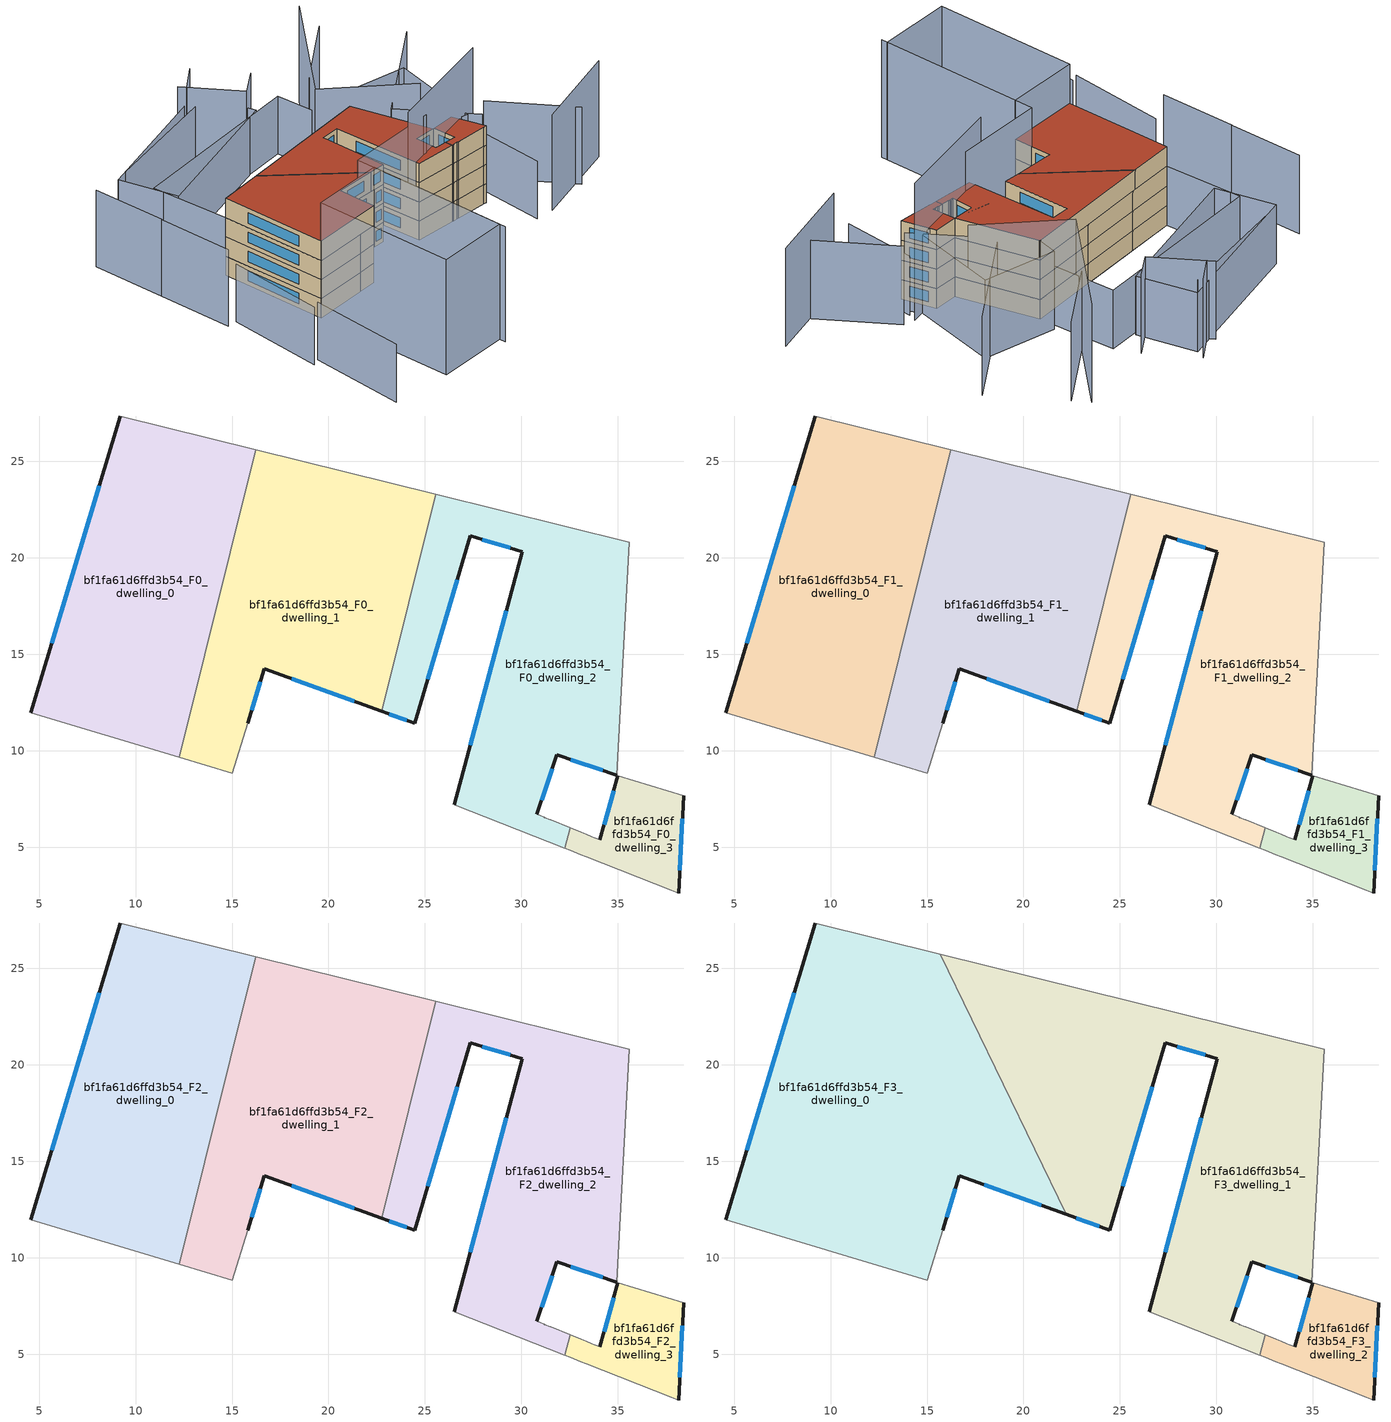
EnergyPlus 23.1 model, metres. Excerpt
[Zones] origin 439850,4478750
bf1fa61d6ffd3b54_F0_dwelling_0
 floor ground (EU_floor_Construction): 16.23,25.61 12.27,9.65 4.57,11.96 9.2,27.36 z0
 wall outside (EU_wall_Construction): 9.2,27.36 4.57,11.96 z0:3
 wall to bf1fa61d6ffd3b54_F0_dwelling_1 (EU_wall_Construction): 12.27,9.65 16.23,25.61 z0:3
 wall adiabatic (EU_wall_Construction): 4.57,11.96 12.27,9.65 / 16.23,25.61 9.2,27.36 z0:3
 window (EU_Window_Construction): 8.12,23.75 5.66,15.57 z0.7:2.3
bf1fa61d6ffd3b54_F0_dwelling_1
 floor ground (EU_floor_Construction): 25.56,23.3 22.77,12.05 16.67,14.24 15.82,11.43 15.02,8.83 12.27,9.65 16.23,25.61 z0
 wall outside (EU_wall_Construction): 15.82,11.43 16.67,14.24 22.77,12.05 z0:3
 wall adiabatic (EU_wall_Construction): 12.27,9.65 15.02,8.83 15.82,11.43 / 25.56,23.3 16.23,25.61 z0:3
 wall to bf1fa61d6ffd3b54_F0_dwelling_2 (EU_wall_Construction): 22.77,12.05 25.56,23.3 z0:3
 window (EU_Window_Construction): 18.1,13.73 21.34,12.56 / 16.02,12.09 16.48,13.58 z0.7:2.3
bf1fa61d6ffd3b54_F0_dwelling_2
 floor ground (EU_floor_Construction): 35.59,20.82 34.95,8.73 31.84,9.79 30.81,6.7 30.95,6.64 31.2,6.54 31.23,6.53 31.51,6.42 31.52,6.41 32.54,6 32.25,4.95 26.53,7.2 30.04,20.33 27.35,21.14 24.46,11.44 22.77,12.05 25.56,23.3 z0
 wall outside (EU_wall_Construction): 22.77,12.05 24.46,11.44 27.35,21.14 30.04,20.33 26.53,7.2 / 30.81,6.7 31.84,9.79 34.95,8.73 z0:3
 wall adiabatic (EU_wall_Construction): 34.95,8.73 35.59,20.82 25.56,23.3 / 32.54,6 31.52,6.41 31.51,6.42 31.23,6.53 31.2,6.54 30.95,6.64 30.81,6.7 / 26.53,7.2 32.25,4.95 z0:3
 wall to bf1fa61d6ffd3b54_F0_dwelling_3 (EU_wall_Construction): 32.25,4.95 32.54,6 z0:3
 window (EU_Window_Construction): 29.22,17.25 27.35,10.27 / 27.98,20.95 29.42,20.52 / 25.14,13.71 26.68,18.87 / 23.17,11.9 24.07,11.58 / 32.57,9.54 34.22,8.98 / 31.05,7.42 31.6,9.07 z0.7:2.3
bf1fa61d6ffd3b54_F0_dwelling_3
 floor ground (EU_floor_Construction): 38.41,7.66 38.16,2.62 37.77,2.77 33.37,4.5 33.09,4.62 32.53,4.84 32.25,4.95 32.54,6 33.1,5.77 33.38,5.66 33.66,5.54 33.77,5.5 33.94,5.43 34.08,5.38 35,8.7 z0
 wall outside (EU_wall_Construction): 35,8.7 34.08,5.38 / 38.16,2.62 38.41,7.66 z0:3
 wall adiabatic (EU_wall_Construction): 34.08,5.38 33.94,5.43 33.77,5.5 33.66,5.54 33.38,5.66 33.1,5.77 32.54,6 / 38.41,7.66 35,8.7 / 32.25,4.95 32.53,4.84 33.09,4.62 33.37,4.5 37.77,2.77 38.16,2.62 z0:3
 window (EU_Window_Construction): 34.78,7.92 34.29,6.15 / 38.22,3.8 38.35,6.48 z0.7:2.3
bf1fa61d6ffd3b54_F1_dwelling_0
 floor to bf1fa61d6ffd3b54_F0_dwelling_0 (EU_floor_Construction): 16.23,25.61 12.27,9.65 4.57,11.96 9.2,27.36 z3
 wall outside (EU_wall_Construction): 9.2,27.36 4.57,11.96 z3:6
 wall to bf1fa61d6ffd3b54_F1_dwelling_1 (EU_wall_Construction): 12.27,9.65 16.23,25.61 z3:6
 wall adiabatic (EU_wall_Construction): 4.57,11.96 12.27,9.65 / 16.23,25.61 9.2,27.36 z3:6
 window (EU_Window_Construction): 8.12,23.75 5.66,15.57 z3.7:5.3
bf1fa61d6ffd3b54_F1_dwelling_1
 floor to bf1fa61d6ffd3b54_F0_dwelling_1 (EU_floor_Construction): 25.56,23.3 22.77,12.05 16.67,14.24 15.82,11.43 15.02,8.83 12.27,9.65 16.23,25.61 z3
 wall outside (EU_wall_Construction): 15.82,11.43 16.67,14.24 22.77,12.05 z3:6
 wall adiabatic (EU_wall_Construction): 12.27,9.65 15.02,8.83 15.82,11.43 / 25.56,23.3 16.23,25.61 z3:6
 wall to bf1fa61d6ffd3b54_F1_dwelling_2 (EU_wall_Construction): 22.77,12.05 25.56,23.3 z3:6
 window (EU_Window_Construction): 18.1,13.73 21.34,12.56 / 16.02,12.09 16.48,13.58 z3.7:5.3
bf1fa61d6ffd3b54_F1_dwelling_2
 floor to bf1fa61d6ffd3b54_F0_dwelling_2 (EU_floor_Construction): 35.59,20.82 34.95,8.73 31.84,9.79 30.81,6.7 30.95,6.64 31.2,6.54 31.23,6.53 31.51,6.42 31.52,6.41 32.54,6 32.25,4.95 26.53,7.2 30.04,20.33 27.35,21.14 24.46,11.44 22.77,12.05 25.56,23.3 z3
 wall outside (EU_wall_Construction): 22.77,12.05 24.46,11.44 27.35,21.14 30.04,20.33 26.53,7.2 / 30.81,6.7 31.84,9.79 34.95,8.73 z3:6
 wall adiabatic (EU_wall_Construction): 34.95,8.73 35.59,20.82 25.56,23.3 / 32.54,6 31.52,6.41 31.51,6.42 31.23,6.53 31.2,6.54 30.95,6.64 30.81,6.7 / 26.53,7.2 32.25,4.95 z3:6
 wall to bf1fa61d6ffd3b54_F1_dwelling_3 (EU_wall_Construction): 32.25,4.95 32.54,6 z3:6
 window (EU_Window_Construction): 29.22,17.25 27.35,10.27 / 27.98,20.95 29.42,20.52 / 25.14,13.71 26.68,18.87 / 23.17,11.9 24.07,11.58 / 32.57,9.54 34.22,8.98 / 31.05,7.42 31.6,9.07 z3.7:5.3
bf1fa61d6ffd3b54_F1_dwelling_3
 floor to bf1fa61d6ffd3b54_F0_dwelling_3 (EU_floor_Construction): 38.41,7.66 38.16,2.62 37.77,2.77 33.37,4.5 33.09,4.62 32.53,4.84 32.25,4.95 32.54,6 33.1,5.77 33.38,5.66 33.66,5.54 33.77,5.5 33.94,5.43 34.08,5.38 35,8.7 z3
 wall outside (EU_wall_Construction): 35,8.7 34.08,5.38 / 38.16,2.62 38.41,7.66 z3:6
 wall adiabatic (EU_wall_Construction): 34.08,5.38 33.94,5.43 33.77,5.5 33.66,5.54 33.38,5.66 33.1,5.77 32.54,6 / 38.41,7.66 35,8.7 / 32.25,4.95 32.53,4.84 33.09,4.62 33.37,4.5 37.77,2.77 38.16,2.62 z3:6
 window (EU_Window_Construction): 34.78,7.92 34.29,6.15 / 38.22,3.8 38.35,6.48 z3.7:5.3
bf1fa61d6ffd3b54_F2_dwelling_0
 floor to bf1fa61d6ffd3b54_F1_dwelling_0 (EU_floor_Construction): 16.23,25.61 12.27,9.65 4.57,11.96 9.2,27.36 z6
 wall outside (EU_wall_Construction): 9.2,27.36 4.57,11.96 z6:9
 wall to bf1fa61d6ffd3b54_F2_dwelling_1 (EU_wall_Construction): 12.27,9.65 16.23,25.61 z6:9
 wall adiabatic (EU_wall_Construction): 4.57,11.96 12.27,9.65 / 16.23,25.61 9.2,27.36 z6:9
 window (EU_Window_Construction): 8.12,23.75 5.66,15.57 z6.7:8.3
bf1fa61d6ffd3b54_F2_dwelling_1
 floor to bf1fa61d6ffd3b54_F1_dwelling_1 (EU_floor_Construction): 25.56,23.3 22.77,12.05 16.67,14.24 15.82,11.43 15.02,8.83 12.27,9.65 16.23,25.61 z6
 wall outside (EU_wall_Construction): 15.82,11.43 16.67,14.24 22.77,12.05 z6:9
 wall adiabatic (EU_wall_Construction): 12.27,9.65 15.02,8.83 15.82,11.43 / 25.56,23.3 16.23,25.61 z6:9
 wall to bf1fa61d6ffd3b54_F2_dwelling_2 (EU_wall_Construction): 22.77,12.05 25.56,23.3 z6:9
 window (EU_Window_Construction): 18.1,13.73 21.34,12.56 / 16.02,12.09 16.48,13.58 z6.7:8.3
bf1fa61d6ffd3b54_F2_dwelling_2
 floor to bf1fa61d6ffd3b54_F1_dwelling_2 (EU_floor_Construction): 35.59,20.82 34.95,8.73 31.84,9.79 30.81,6.7 30.95,6.64 31.2,6.54 31.23,6.53 31.51,6.42 31.52,6.41 32.54,6 32.25,4.95 26.53,7.2 30.04,20.33 27.35,21.14 24.46,11.44 22.77,12.05 25.56,23.3 z6
 wall outside (EU_wall_Construction): 22.77,12.05 24.46,11.44 27.35,21.14 30.04,20.33 26.53,7.2 / 30.81,6.7 31.84,9.79 34.95,8.73 z6:9
 wall adiabatic (EU_wall_Construction): 34.95,8.73 35.59,20.82 25.56,23.3 / 32.54,6 31.52,6.41 31.51,6.42 31.23,6.53 31.2,6.54 30.95,6.64 30.81,6.7 / 26.53,7.2 32.25,4.95 z6:9
 wall to bf1fa61d6ffd3b54_F2_dwelling_3 (EU_wall_Construction): 32.25,4.95 32.54,6 z6:9
 window (EU_Window_Construction): 29.22,17.25 27.35,10.27 / 27.98,20.95 29.42,20.52 / 25.14,13.71 26.68,18.87 / 23.17,11.9 24.07,11.58 / 32.57,9.54 34.22,8.98 / 31.05,7.42 31.6,9.07 z6.7:8.3
bf1fa61d6ffd3b54_F2_dwelling_3
 floor to bf1fa61d6ffd3b54_F1_dwelling_3 (EU_floor_Construction): 38.41,7.66 38.16,2.62 37.77,2.77 33.37,4.5 33.09,4.62 32.53,4.84 32.25,4.95 32.54,6 33.1,5.77 33.38,5.66 33.66,5.54 33.77,5.5 33.94,5.43 34.08,5.38 35,8.7 z6
 wall outside (EU_wall_Construction): 35,8.7 34.08,5.38 / 38.16,2.62 38.41,7.66 z6:9
 wall adiabatic (EU_wall_Construction): 34.08,5.38 33.94,5.43 33.77,5.5 33.66,5.54 33.38,5.66 33.1,5.77 32.54,6 / 38.41,7.66 35,8.7 / 32.25,4.95 32.53,4.84 33.09,4.62 33.37,4.5 37.77,2.77 38.16,2.62 z6:9
 window (EU_Window_Construction): 34.78,7.92 34.29,6.15 / 38.22,3.8 38.35,6.48 z6.7:8.3
bf1fa61d6ffd3b54_F3_dwelling_0
 floor to bf1fa61d6ffd3b54_F2_dwelling_0 (EU_floor_Construction): 15.69,25.75 16.07,24.97 12.27,9.65 4.57,11.96 9.2,27.36 z9
 floor to bf1fa61d6ffd3b54_F2_dwelling_1 (EU_floor_Construction): 16.07,24.97 22.21,12.25 16.67,14.24 15.82,11.43 15.02,8.83 12.27,9.65 z9
 wall outside (EU_wall_Construction): 9.2,27.36 4.57,11.96 / 15.82,11.43 16.67,14.24 22.21,12.25 z9:12
 wall adiabatic (EU_wall_Construction): 4.57,11.96 15.02,8.83 15.82,11.43 / 15.69,25.75 9.2,27.36 z9:12
 wall to bf1fa61d6ffd3b54_F3_dwelling_1 (EU_wall_Construction): 22.21,12.25 15.69,25.75 z9:12
 window (EU_Window_Construction): 8.12,23.75 5.66,15.57 / 17.97,13.77 20.91,12.71 / 16.02,12.09 16.48,13.58 z9.7:11.3
 roof outside (EU_roof_Construction): 22.21,12.25 15.69,25.75 9.2,27.36 4.57,11.96 15.02,8.83 15.82,11.43 16.67,14.24 z12
bf1fa61d6ffd3b54_F3_dwelling_1
 floor to bf1fa61d6ffd3b54_F2_dwelling_2 (EU_floor_Construction): 35.59,20.82 34.95,8.73 31.84,9.79 30.81,6.7 30.95,6.64 31.2,6.54 31.23,6.53 31.51,6.42 31.52,6.41 32.54,6 32.25,4.95 26.53,7.2 30.04,20.33 27.35,21.14 24.46,11.44 22.77,12.05 25.56,23.3 z9
 floor to bf1fa61d6ffd3b54_F2_dwelling_0 (EU_floor_Construction): 16.23,25.61 16.07,24.97 15.69,25.75 z9
 floor to bf1fa61d6ffd3b54_F2_dwelling_1 (EU_floor_Construction): 25.56,23.3 22.77,12.05 22.21,12.25 16.07,24.97 16.23,25.61 z9
 wall outside (EU_wall_Construction): 22.21,12.25 24.46,11.44 27.35,21.14 30.04,20.33 26.53,7.2 / 30.81,6.7 31.84,9.79 34.95,8.73 z9:12
 wall adiabatic (EU_wall_Construction): 34.95,8.73 35.59,20.82 15.69,25.75 / 32.54,6 31.52,6.41 31.51,6.42 31.23,6.53 31.2,6.54 30.95,6.64 30.81,6.7 / 26.53,7.2 32.25,4.95 z9:12
 wall to bf1fa61d6ffd3b54_F3_dwelling_2 (EU_wall_Construction): 32.25,4.95 32.54,6 z9:12
 window (EU_Window_Construction): 29.22,17.25 27.35,10.27 / 27.98,20.95 29.42,20.52 / 25.14,13.71 26.68,18.87 / 22.74,12.06 23.93,11.63 / 32.57,9.54 34.22,8.98 / 31.05,7.42 31.6,9.07 z9.7:11.3
 roof outside (EU_roof_Construction): 32.54,6 31.52,6.41 31.51,6.42 31.23,6.53 31.2,6.54 30.95,6.64 30.81,6.7 31.84,9.79 34.95,8.73 35.59,20.82 15.69,25.75 22.21,12.25 24.46,11.44 27.35,21.14 30.04,20.33 26.53,7.2 32.25,4.95 z12
bf1fa61d6ffd3b54_F3_dwelling_2
 floor to bf1fa61d6ffd3b54_F2_dwelling_3 (EU_floor_Construction): 38.41,7.66 38.16,2.62 37.77,2.77 33.37,4.5 33.09,4.62 32.53,4.84 32.25,4.95 32.54,6 33.1,5.77 33.38,5.66 33.66,5.54 33.77,5.5 33.94,5.43 34.08,5.38 35,8.7 z9
 wall outside (EU_wall_Construction): 35,8.7 34.08,5.38 / 38.16,2.62 38.41,7.66 z9:12
 wall adiabatic (EU_wall_Construction): 34.08,5.38 33.94,5.43 33.77,5.5 33.66,5.54 33.38,5.66 33.1,5.77 32.54,6 / 38.41,7.66 35,8.7 / 32.25,4.95 32.53,4.84 33.09,4.62 33.37,4.5 37.77,2.77 38.16,2.62 z9:12
 window (EU_Window_Construction): 34.78,7.92 34.29,6.15 / 38.22,3.8 38.35,6.48 z9.7:11.3
 roof outside (EU_roof_Construction): 38.16,2.62 38.41,7.66 35,8.7 34.08,5.38 33.94,5.43 33.77,5.5 33.66,5.54 33.38,5.66 33.1,5.77 32.54,6 32.25,4.95 32.53,4.84 33.09,4.62 33.37,4.5 37.77,2.77 z12
shading: 24.59,7.97 42,6.13 z0:21; 8.59,-12.39 15.81,11.43 / 15.81,11.43 29.21,7.37 / -1.59,-8.33 4.58,11.99 / 4.58,11.99 15.05,8.82 / 15.05,8.82 8.88,-11.51 / 8.88,-11.51 -1.59,-8.33 z0:18; 39.79,-6.06 53.95,-6.78 / 40.04,12.7 33.4,24.81 / 33.4,24.81 50.86,34.37 z0:15; 37.2,-5.05 41.16,5.03 / -4.77,8.54 -10.03,-4.79 / -0.53,21.83 -5.95,8.52 / 31.97,41.18 14.11,43.62 / 35.59,20.82 9.2,27.35 / 9.2,27.35 12.01,38.7 / 12.01,38.7 38.4,32.16 / 38.4,32.16 35.59,20.82 / 34.28,33.53 11.5,34.95 / 11.5,34.95 12.05,43.75 / 12.05,43.75 34.83,42.32 / 34.83,42.32 34.28,33.53 z0:9; 47.03,-7.22 43.52,5.21 / 40.54,4.11 37.17,15.64 / 37.17,15.64 54.8,20.78 / 1.33,33.17 -1.87,22.37 / 37.93,35.82 33.8,34.64 / 33.8,34.64 31.32,43.39 / 51.6,31.84 40.08,28.46 / 4.48,43.76 1.37,33.15 / 35.84,43.55 31.64,42.27 / 46.75,17.87 39.87,5.9 / 39.87,5.9 30.21,11.45 / 30.21,11.45 37.09,23.42 / 37.09,23.42 46.75,17.87 z0:12
[Building]
EU S2 Campaign: North Axis=0; Terrain=City; Solar Distribution=FullExterior
[Site:Location]
Madrid: Latitude=40.5; Longitude=-3.5; Time Zone=1; Elevation=609
[SizingPeriod:WeatherFileDays]
AnnualSizingPeriod: Begin Month=1; Begin Day of Month=1; End Month=12; End Day of Month=31; Day of Week for Start Day=Monday; Use Weather File Daylight Saving Period=No; Use Weather File Rain and Snow Indicators=No
[MATERIAL]
EU_InternalMass_Material: Roughness=MediumRough; Thickness=0.1; Conductivity=1; Density=1800; Specific Heat=900; Thermal Absorptance=0.9; Solar Absorptance=0.7; Visible Absorptance=0.7
[MATERIAL:NOMASS] Roughness=MediumRough; Thermal Absorptance=0.9; Solar Absorptance=0.7; Visible Absorptance=0.7
Name | Thermal Resistance
EU_wall_NoMass | 0.419739
EU_roof_NoMass | 0.352165
EU_floor_NoMass | 0.608284
[WINDOWMATERIAL:SIMPLEGLAZINGSYSTEM]
EU_Window_SimpleGlazing: UFactor=4.8352; Solar Heat Gain Coefficient=0.85; Visible Transmittance=0.85
[CONSTRUCTION]
EU_wall_Construction: EU_wall_NoMass
EU_roof_Construction: EU_roof_NoMass
EU_floor_Construction: EU_floor_NoMass
EU_InternalMass_Construction: EU_InternalMass_Material
EU_Window_Construction: EU_Window_SimpleGlazing
[ZONE] Type=1; Multiplier=1; Ceiling Height=autocalculate; Floor Area=autocalculate; Part of Total Floor Area=Yes
Name | Volume
bf1fa61d6ffd3b54_F0_dwelling_0; bf1fa61d6ffd3b54_F1_dwelling_0; bf1fa61d6ffd3b54_F2_dwelling_0 | 372.366
bf1fa61d6ffd3b54_F3_dwelling_0 | 558.562
bf1fa61d6ffd3b54_F0_dwelling_1; bf1fa61d6ffd3b54_F1_dwelling_1; bf1fa61d6ffd3b54_F2_dwelling_1 | 372.359
bf1fa61d6ffd3b54_F3_dwelling_1 | 558.517
bf1fa61d6ffd3b54_F0_dwelling_2; bf1fa61d6ffd3b54_F1_dwelling_2; bf1fa61d6ffd3b54_F2_dwelling_2 | 372.349
bf1fa61d6ffd3b54_F3_dwelling_2; bf1fa61d6ffd3b54_F0_dwelling_3; bf1fa61d6ffd3b54_F1_dwelling_3; bf1fa61d6ffd3b54_F2_dwelling_3 | 63.2699
[INTERNALMASS] Construction=EU_InternalMass_Construction
Name | Zone or ZoneList | Surface Area
bf1fa61d6ffd3b54_F0_dwelling_0_EU_InternalMass | bf1fa61d6ffd3b54_F0_dwelling_0 | 124.122
bf1fa61d6ffd3b54_F0_dwelling_1_EU_InternalMass | bf1fa61d6ffd3b54_F0_dwelling_1 | 124.12
bf1fa61d6ffd3b54_F0_dwelling_2_EU_InternalMass | bf1fa61d6ffd3b54_F0_dwelling_2 | 124.118
bf1fa61d6ffd3b54_F0_dwelling_3_EU_InternalMass | bf1fa61d6ffd3b54_F0_dwelling_3 | 21.0904
bf1fa61d6ffd3b54_F1_dwelling_0_EU_InternalMass | bf1fa61d6ffd3b54_F1_dwelling_0 | 124.122
bf1fa61d6ffd3b54_F1_dwelling_1_EU_InternalMass | bf1fa61d6ffd3b54_F1_dwelling_1 | 124.12
bf1fa61d6ffd3b54_F1_dwelling_2_EU_InternalMass | bf1fa61d6ffd3b54_F1_dwelling_2 | 124.118
bf1fa61d6ffd3b54_F1_dwelling_3_EU_InternalMass | bf1fa61d6ffd3b54_F1_dwelling_3 | 21.0904
bf1fa61d6ffd3b54_F2_dwelling_0_EU_InternalMass | bf1fa61d6ffd3b54_F2_dwelling_0 | 124.122
bf1fa61d6ffd3b54_F2_dwelling_1_EU_InternalMass | bf1fa61d6ffd3b54_F2_dwelling_1 | 124.12
bf1fa61d6ffd3b54_F2_dwelling_2_EU_InternalMass | bf1fa61d6ffd3b54_F2_dwelling_2 | 124.118
bf1fa61d6ffd3b54_F2_dwelling_3_EU_InternalMass | bf1fa61d6ffd3b54_F2_dwelling_3 | 21.0904
bf1fa61d6ffd3b54_F3_dwelling_0_EU_InternalMass | bf1fa61d6ffd3b54_F3_dwelling_0 | 186.187
bf1fa61d6ffd3b54_F3_dwelling_1_EU_InternalMass | bf1fa61d6ffd3b54_F3_dwelling_1 | 186.174
bf1fa61d6ffd3b54_F3_dwelling_2_EU_InternalMass | bf1fa61d6ffd3b54_F3_dwelling_2 | 21.0904
[OTHEREQUIPMENT] Fuel Type=Electricity; Design Level Calculation Method=Watts/Area; Power per Zone Floor Area=1; Fraction Latent=0; Fraction Radiant=0; Fraction Lost=0; Carbon Dioxide Generation Rate=0; EndUse Subcategory=EU_Step8_InternalGains
Name | Zone or ZoneList or Space or SpaceList | Schedule
EU_Step8_InternalGain_bf1fa61d6ffd3b54_F0_dwelling_0_f000 | bf1fa61d6ffd3b54_F0_dwelling_0 | EU_Step8_GainSchedule_bf1fa61d6ffd3b54_F0_dwelling_0_f000
EU_Step8_InternalGain_bf1fa61d6ffd3b54_F0_dwelling_1_f000 | bf1fa61d6ffd3b54_F0_dwelling_1 | EU_Step8_GainSchedule_bf1fa61d6ffd3b54_F0_dwelling_1_f000
EU_Step8_InternalGain_bf1fa61d6ffd3b54_F0_dwelling_2_f000 | bf1fa61d6ffd3b54_F0_dwelling_2 | EU_Step8_GainSchedule_bf1fa61d6ffd3b54_F0_dwelling_2_f000
EU_Step8_InternalGain_bf1fa61d6ffd3b54_F0_dwelling_3_f000 | bf1fa61d6ffd3b54_F0_dwelling_3 | EU_Step8_GainSchedule_bf1fa61d6ffd3b54_F0_dwelling_3_f000
EU_Step8_InternalGain_bf1fa61d6ffd3b54_F1_dwelling_0_f000 | bf1fa61d6ffd3b54_F1_dwelling_0 | EU_Step8_GainSchedule_bf1fa61d6ffd3b54_F1_dwelling_0_f000
EU_Step8_InternalGain_bf1fa61d6ffd3b54_F1_dwelling_1_f000 | bf1fa61d6ffd3b54_F1_dwelling_1 | EU_Step8_GainSchedule_bf1fa61d6ffd3b54_F1_dwelling_1_f000
EU_Step8_InternalGain_bf1fa61d6ffd3b54_F1_dwelling_2_f000 | bf1fa61d6ffd3b54_F1_dwelling_2 | EU_Step8_GainSchedule_bf1fa61d6ffd3b54_F1_dwelling_2_f000
EU_Step8_InternalGain_bf1fa61d6ffd3b54_F1_dwelling_3_f000 | bf1fa61d6ffd3b54_F1_dwelling_3 | EU_Step8_GainSchedule_bf1fa61d6ffd3b54_F1_dwelling_3_f000
EU_Step8_InternalGain_bf1fa61d6ffd3b54_F2_dwelling_0_f000 | bf1fa61d6ffd3b54_F2_dwelling_0 | EU_Step8_GainSchedule_bf1fa61d6ffd3b54_F2_dwelling_0_f000
EU_Step8_InternalGain_bf1fa61d6ffd3b54_F2_dwelling_1_f000 | bf1fa61d6ffd3b54_F2_dwelling_1 | EU_Step8_GainSchedule_bf1fa61d6ffd3b54_F2_dwelling_1_f000
EU_Step8_InternalGain_bf1fa61d6ffd3b54_F2_dwelling_2_f000 | bf1fa61d6ffd3b54_F2_dwelling_2 | EU_Step8_GainSchedule_bf1fa61d6ffd3b54_F2_dwelling_2_f000
EU_Step8_InternalGain_bf1fa61d6ffd3b54_F2_dwelling_3_f000 | bf1fa61d6ffd3b54_F2_dwelling_3 | EU_Step8_GainSchedule_bf1fa61d6ffd3b54_F2_dwelling_3_f000
EU_Step8_InternalGain_bf1fa61d6ffd3b54_F3_dwelling_0_f000 | bf1fa61d6ffd3b54_F3_dwelling_0 | EU_Step8_GainSchedule_bf1fa61d6ffd3b54_F3_dwelling_0_f000
EU_Step8_InternalGain_bf1fa61d6ffd3b54_F3_dwelling_1_f000 | bf1fa61d6ffd3b54_F3_dwelling_1 | EU_Step8_GainSchedule_bf1fa61d6ffd3b54_F3_dwelling_1_f000
EU_Step8_InternalGain_bf1fa61d6ffd3b54_F3_dwelling_2_f000 | bf1fa61d6ffd3b54_F3_dwelling_2 | EU_Step8_GainSchedule_bf1fa61d6ffd3b54_F3_dwelling_2_f000
[ZONEVENTILATION:DESIGNFLOWRATE] Schedule=EU_AlwaysOn; Design Flow Rate Calculation Method=AirChanges/Hour; Air Changes per Hour=0.703302; Ventilation Type=Natural; Fan Pressure Rise=0; Fan Total Efficiency=1; Constant Term Coefficient=1; Temperature Term Coefficient=0; Velocity Term Coefficient=0; Velocity Squared Term Coefficient=0; Minimum Indoor Temperature=-100; Maximum Indoor Temperature=100; Delta Temperature=-100; Minimum Outdoor Temperature=-100; Maximum Outdoor Temperature=100; Maximum Wind Speed=40
Name | Zone or ZoneList or Space or SpaceList
EU_ConstantAir_bf1fa61d6ffd3b54_F0_dwelling_0 | bf1fa61d6ffd3b54_F0_dwelling_0
EU_ConstantAir_bf1fa61d6ffd3b54_F0_dwelling_1 | bf1fa61d6ffd3b54_F0_dwelling_1
EU_ConstantAir_bf1fa61d6ffd3b54_F0_dwelling_2 | bf1fa61d6ffd3b54_F0_dwelling_2
EU_ConstantAir_bf1fa61d6ffd3b54_F0_dwelling_3 | bf1fa61d6ffd3b54_F0_dwelling_3
EU_ConstantAir_bf1fa61d6ffd3b54_F1_dwelling_0 | bf1fa61d6ffd3b54_F1_dwelling_0
EU_ConstantAir_bf1fa61d6ffd3b54_F1_dwelling_1 | bf1fa61d6ffd3b54_F1_dwelling_1
EU_ConstantAir_bf1fa61d6ffd3b54_F1_dwelling_2 | bf1fa61d6ffd3b54_F1_dwelling_2
EU_ConstantAir_bf1fa61d6ffd3b54_F1_dwelling_3 | bf1fa61d6ffd3b54_F1_dwelling_3
EU_ConstantAir_bf1fa61d6ffd3b54_F2_dwelling_0 | bf1fa61d6ffd3b54_F2_dwelling_0
EU_ConstantAir_bf1fa61d6ffd3b54_F2_dwelling_1 | bf1fa61d6ffd3b54_F2_dwelling_1
EU_ConstantAir_bf1fa61d6ffd3b54_F2_dwelling_2 | bf1fa61d6ffd3b54_F2_dwelling_2
EU_ConstantAir_bf1fa61d6ffd3b54_F2_dwelling_3 | bf1fa61d6ffd3b54_F2_dwelling_3
EU_ConstantAir_bf1fa61d6ffd3b54_F3_dwelling_0 | bf1fa61d6ffd3b54_F3_dwelling_0
EU_ConstantAir_bf1fa61d6ffd3b54_F3_dwelling_1 | bf1fa61d6ffd3b54_F3_dwelling_1
EU_ConstantAir_bf1fa61d6ffd3b54_F3_dwelling_2 | bf1fa61d6ffd3b54_F3_dwelling_2
[HVACTEMPLATE:THERMOSTAT] Constant Heating Setpoint=20; Constant Cooling Setpoint=50
EU_HeatOnly_bf1fa61d6ffd3b54_F0_dwelling_0; EU_HeatOnly_bf1fa61d6ffd3b54_F0_dwelling_1; EU_HeatOnly_bf1fa61d6ffd3b54_F0_dwelling_2; EU_HeatOnly_bf1fa61d6ffd3b54_F0_dwelling_3; EU_HeatOnly_bf1fa61d6ffd3b54_F1_dwelling_0; EU_HeatOnly_bf1fa61d6ffd3b54_F1_dwelling_1; EU_HeatOnly_bf1fa61d6ffd3b54_F1_dwelling_2; EU_HeatOnly_bf1fa61d6ffd3b54_F1_dwelling_3; EU_HeatOnly_bf1fa61d6ffd3b54_F2_dwelling_0; EU_HeatOnly_bf1fa61d6ffd3b54_F2_dwelling_1; EU_HeatOnly_bf1fa61d6ffd3b54_F2_dwelling_2; EU_HeatOnly_bf1fa61d6ffd3b54_F2_dwelling_3; EU_HeatOnly_bf1fa61d6ffd3b54_F3_dwelling_0; EU_HeatOnly_bf1fa61d6ffd3b54_F3_dwelling_1; EU_HeatOnly_bf1fa61d6ffd3b54_F3_dwelling_2
[HVACTEMPLATE:ZONE:IDEALLOADSAIRSYSTEM] System Availability Schedule=EU_AlwaysOn; Maximum Heating Supply Air Temperature=50; Minimum Cooling Supply Air Temperature=13; Maximum Heating Supply Air Humidity Ratio=0.0156; Minimum Cooling Supply Air Humidity Ratio=0.0077; Heating Limit=NoLimit; Cooling Limit=NoLimit; Heating Availability Schedule=EU_AlwaysOn; Cooling Availability Schedule=EU_CoolingOff; Dehumidification Control Type=ConstantSensibleHeatRatio; Cooling Sensible Heat Ratio=0.7; Dehumidification Setpoint=60; Humidification Control Type=None; Humidification Setpoint=30; Outdoor Air Method=None; Outdoor Air Flow Rate per Person=0.00944; Outdoor Air Flow Rate per Zone Floor Area=0; Outdoor Air Flow Rate per Zone=0; Demand Controlled Ventilation Type=None; Outdoor Air Economizer Type=NoEconomizer; Heat Recovery Type=None; Sensible Heat Recovery Effectiveness=0.7; Latent Heat Recovery Effectiveness=0.65
Name | Template Thermostat
bf1fa61d6ffd3b54_F0_dwelling_0 | EU_HeatOnly_bf1fa61d6ffd3b54_F0_dwelling_0
bf1fa61d6ffd3b54_F0_dwelling_1 | EU_HeatOnly_bf1fa61d6ffd3b54_F0_dwelling_1
bf1fa61d6ffd3b54_F0_dwelling_2 | EU_HeatOnly_bf1fa61d6ffd3b54_F0_dwelling_2
bf1fa61d6ffd3b54_F0_dwelling_3 | EU_HeatOnly_bf1fa61d6ffd3b54_F0_dwelling_3
bf1fa61d6ffd3b54_F1_dwelling_0 | EU_HeatOnly_bf1fa61d6ffd3b54_F1_dwelling_0
bf1fa61d6ffd3b54_F1_dwelling_1 | EU_HeatOnly_bf1fa61d6ffd3b54_F1_dwelling_1
bf1fa61d6ffd3b54_F1_dwelling_2 | EU_HeatOnly_bf1fa61d6ffd3b54_F1_dwelling_2
bf1fa61d6ffd3b54_F1_dwelling_3 | EU_HeatOnly_bf1fa61d6ffd3b54_F1_dwelling_3
bf1fa61d6ffd3b54_F2_dwelling_0 | EU_HeatOnly_bf1fa61d6ffd3b54_F2_dwelling_0
bf1fa61d6ffd3b54_F2_dwelling_1 | EU_HeatOnly_bf1fa61d6ffd3b54_F2_dwelling_1
bf1fa61d6ffd3b54_F2_dwelling_2 | EU_HeatOnly_bf1fa61d6ffd3b54_F2_dwelling_2
bf1fa61d6ffd3b54_F2_dwelling_3 | EU_HeatOnly_bf1fa61d6ffd3b54_F2_dwelling_3
bf1fa61d6ffd3b54_F3_dwelling_0 | EU_HeatOnly_bf1fa61d6ffd3b54_F3_dwelling_0
bf1fa61d6ffd3b54_F3_dwelling_1 | EU_HeatOnly_bf1fa61d6ffd3b54_F3_dwelling_1
bf1fa61d6ffd3b54_F3_dwelling_2 | EU_HeatOnly_bf1fa61d6ffd3b54_F3_dwelling_2
[SIZING:ZONE] Zone Cooling Design Supply Air Temperature Input Method=SupplyAirTemperature; Zone Cooling Design Supply Air Temperature=13; Zone Heating Design Supply Air Temperature Input Method=SupplyAirTemperature; Zone Heating Design Supply Air Temperature=50; Zone Cooling Design Supply Air Humidity Ratio=0.008; Zone Heating Design Supply Air Humidity Ratio=0.008; Cooling Design Air Flow Method=DesignDay; Cooling Design Air Flow Rate=0; Cooling Minimum Air Flow per Zone Floor Area=0.000762; Cooling Minimum Air Flow=0; Cooling Minimum Air Flow Fraction=0.2; Heating Design Air Flow Method=DesignDay; Heating Design Air Flow Rate=0; Heating Maximum Air Flow per Zone Floor Area=0.002032; Heating Maximum Air Flow=0.141576; Heating Maximum Air Flow Fraction=0.3; Account for Dedicated Outdoor Air System=No; Dedicated Outdoor Air System Control Strategy=NeutralSupplyAir; Dedicated Outdoor Air Low Setpoint Temperature for Design=autosize; Dedicated Outdoor Air High Setpoint Temperature for Design=autosize; Zone Load Sizing Method=Sensible Load Only No Latent Load; Zone Latent Cooling Design Supply Air Humidity Ratio Input Method=HumidityRatioDifference; Zone Cooling Design Supply Air Humidity Ratio Difference=0.005; Zone Latent Heating Design Supply Air Humidity Ratio Input Method=HumidityRatioDifference; Zone Humidification Design Supply Air Humidity Ratio Difference=0.005
bf1fa61d6ffd3b54_F0_dwelling_0; bf1fa61d6ffd3b54_F0_dwelling_1; bf1fa61d6ffd3b54_F0_dwelling_2; bf1fa61d6ffd3b54_F0_dwelling_3; bf1fa61d6ffd3b54_F1_dwelling_0; bf1fa61d6ffd3b54_F1_dwelling_1; bf1fa61d6ffd3b54_F1_dwelling_2; bf1fa61d6ffd3b54_F1_dwelling_3; bf1fa61d6ffd3b54_F2_dwelling_0; bf1fa61d6ffd3b54_F2_dwelling_1; bf1fa61d6ffd3b54_F2_dwelling_2; bf1fa61d6ffd3b54_F2_dwelling_3; bf1fa61d6ffd3b54_F3_dwelling_0; bf1fa61d6ffd3b54_F3_dwelling_1; bf1fa61d6ffd3b54_F3_dwelling_2
[SCHEDULE:CONSTANT]
Name | Hourly Value
EU_AlwaysOn | 1
EU_CoolingOff | 0
[SCHEDULE:FILE] Column Number=1; Rows to Skip at Top=0; Number of Hours of Data=8760; Column Separator=Comma; Interpolate to Timestep=No; Minutes per Item=60; Adjust Schedule for Daylight Savings=Yes
Name | File
EU_Step8_GainSchedule_bf1fa61d6ffd3b54_F0_dwelling_0_f000 | ../../schedules/bf1fa61d6ffd3b54/bf1fa61d6ffd3b54_F0_dwelling_0_f000_gain.csv
EU_Step8_GainSchedule_bf1fa61d6ffd3b54_F0_dwelling_1_f000 | ../../schedules/bf1fa61d6ffd3b54/bf1fa61d6ffd3b54_F0_dwelling_1_f000_gain.csv
EU_Step8_GainSchedule_bf1fa61d6ffd3b54_F0_dwelling_2_f000 | ../../schedules/bf1fa61d6ffd3b54/bf1fa61d6ffd3b54_F0_dwelling_2_f000_gain.csv
EU_Step8_GainSchedule_bf1fa61d6ffd3b54_F0_dwelling_3_f000 | ../../schedules/bf1fa61d6ffd3b54/bf1fa61d6ffd3b54_F0_dwelling_3_f000_gain.csv
EU_Step8_GainSchedule_bf1fa61d6ffd3b54_F1_dwelling_0_f000 | ../../schedules/bf1fa61d6ffd3b54/bf1fa61d6ffd3b54_F1_dwelling_0_f000_gain.csv
EU_Step8_GainSchedule_bf1fa61d6ffd3b54_F1_dwelling_1_f000 | ../../schedules/bf1fa61d6ffd3b54/bf1fa61d6ffd3b54_F1_dwelling_1_f000_gain.csv
EU_Step8_GainSchedule_bf1fa61d6ffd3b54_F1_dwelling_2_f000 | ../../schedules/bf1fa61d6ffd3b54/bf1fa61d6ffd3b54_F1_dwelling_2_f000_gain.csv
EU_Step8_GainSchedule_bf1fa61d6ffd3b54_F1_dwelling_3_f000 | ../../schedules/bf1fa61d6ffd3b54/bf1fa61d6ffd3b54_F1_dwelling_3_f000_gain.csv
EU_Step8_GainSchedule_bf1fa61d6ffd3b54_F2_dwelling_0_f000 | ../../schedules/bf1fa61d6ffd3b54/bf1fa61d6ffd3b54_F2_dwelling_0_f000_gain.csv
EU_Step8_GainSchedule_bf1fa61d6ffd3b54_F2_dwelling_1_f000 | ../../schedules/bf1fa61d6ffd3b54/bf1fa61d6ffd3b54_F2_dwelling_1_f000_gain.csv
EU_Step8_GainSchedule_bf1fa61d6ffd3b54_F2_dwelling_2_f000 | ../../schedules/bf1fa61d6ffd3b54/bf1fa61d6ffd3b54_F2_dwelling_2_f000_gain.csv
EU_Step8_GainSchedule_bf1fa61d6ffd3b54_F2_dwelling_3_f000 | ../../schedules/bf1fa61d6ffd3b54/bf1fa61d6ffd3b54_F2_dwelling_3_f000_gain.csv
EU_Step8_GainSchedule_bf1fa61d6ffd3b54_F3_dwelling_0_f000 | ../../schedules/bf1fa61d6ffd3b54/bf1fa61d6ffd3b54_F3_dwelling_0_f000_gain.csv
EU_Step8_GainSchedule_bf1fa61d6ffd3b54_F3_dwelling_1_f000 | ../../schedules/bf1fa61d6ffd3b54/bf1fa61d6ffd3b54_F3_dwelling_1_f000_gain.csv
EU_Step8_GainSchedule_bf1fa61d6ffd3b54_F3_dwelling_2_f000 | ../../schedules/bf1fa61d6ffd3b54/bf1fa61d6ffd3b54_F3_dwelling_2_f000_gain.csv
